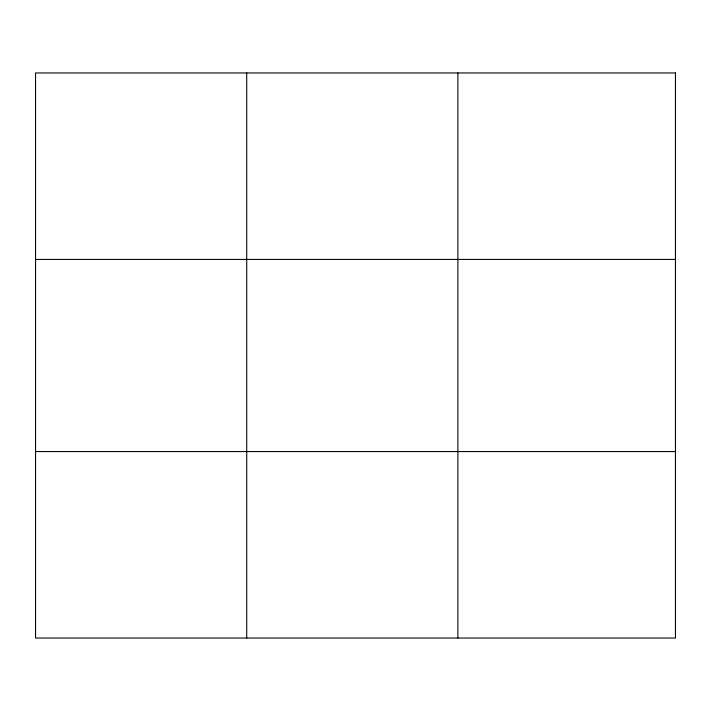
<?xml version="1.0" encoding="UTF-8"?>
<svg xmlns="http://www.w3.org/2000/svg" width="711" height="711" viewBox="0 0 711 711"><rect width="100%" height="100%" fill="white"/><g stroke="black" fill="none" stroke-linecap="round" stroke-linejoin="round"><path stroke-width="1.07" d="M246.717 638.043L246.717 72.957M457.884 638.043L457.884 72.957M35.55 259.435L675.45 259.435M35.55 451.565L675.45 451.565M675.45 72.957L675.45 638.043L35.55 638.043L35.55 72.957L675.45 72.957"/></g></svg>
